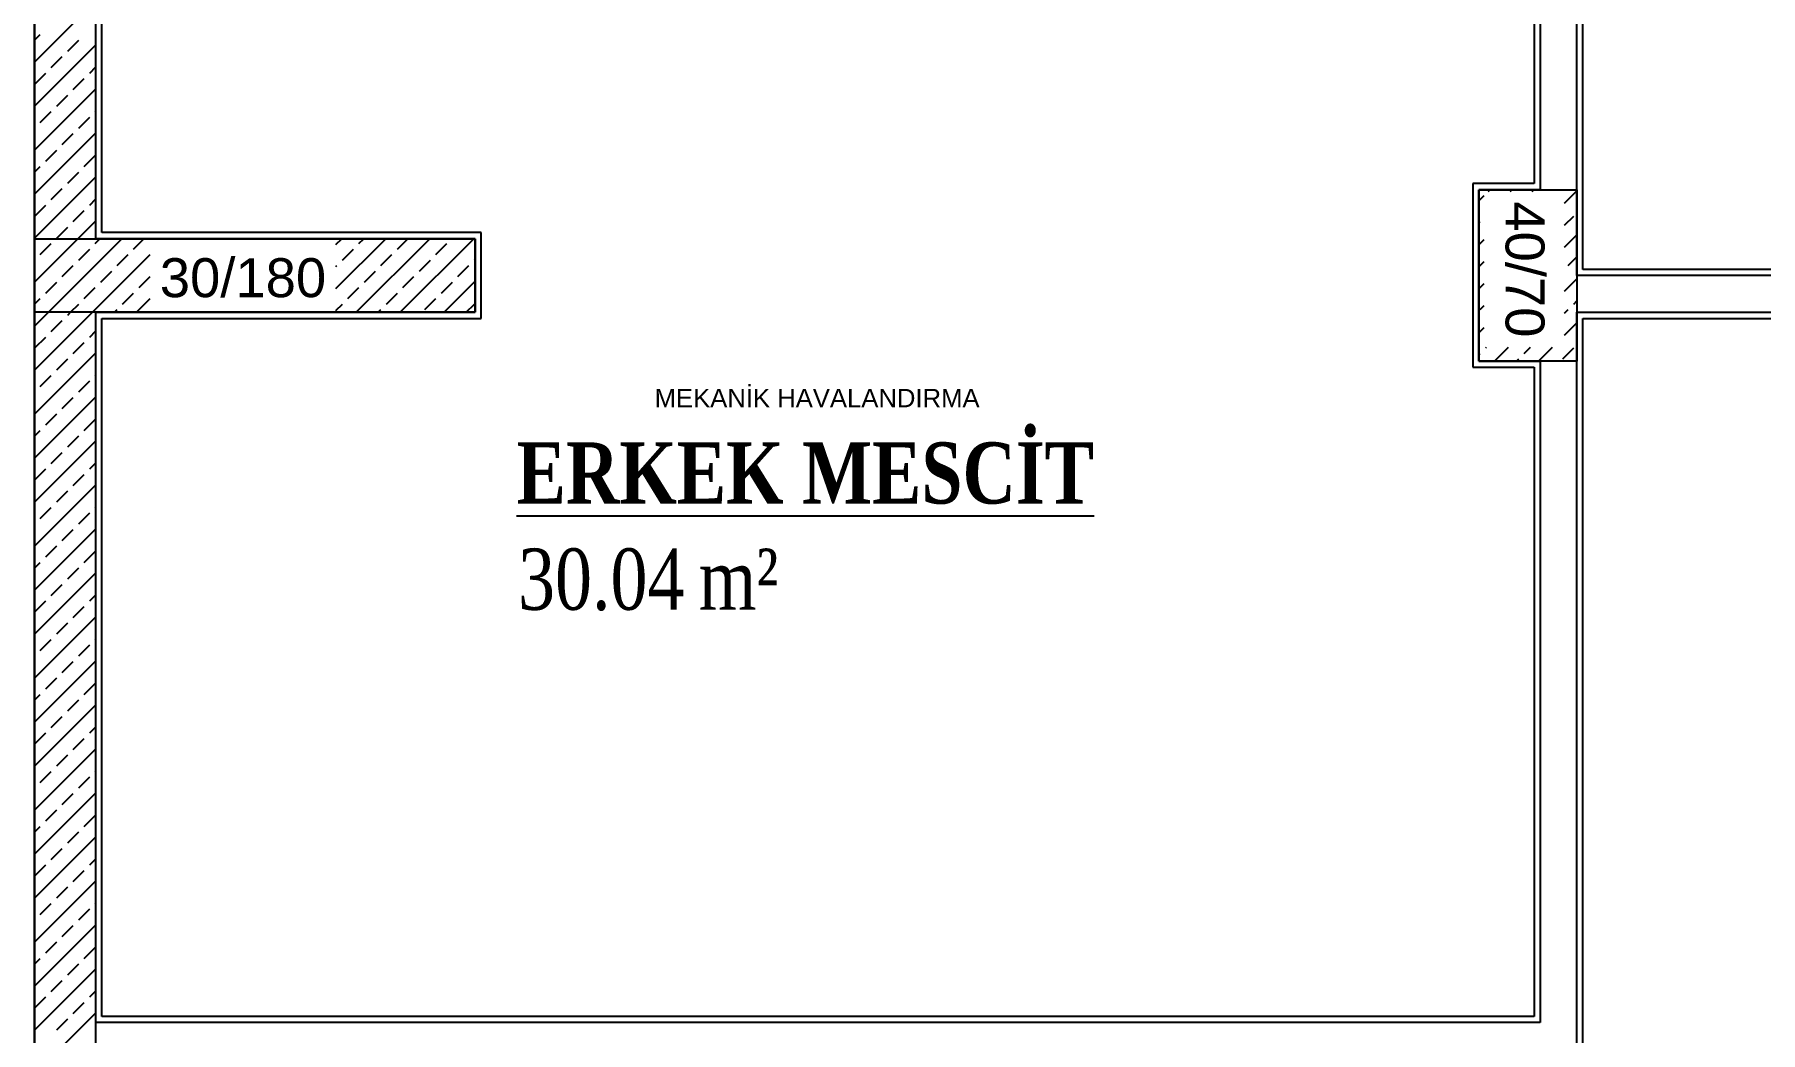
# Model space of a CAD drawing. Extents: x 357804 to 359242, y -615216 to -609926.
# Drawn here: x 357804 to 358509, y -613115 to -612708 of the extents above; entities that cross this region are included whole.
import ezdxf

# ---------------------------------------------------------------- set-up
doc = ezdxf.new("R2010")
doc.units = 0
doc.header["$MEASUREMENT"] = 0
doc.layers.add('MKDU0', color=50, linetype='CONTINUOUS')
doc.styles.add('BORA', font='times.ttf')
doc.styles.add('MtXpl_Times_New_Roma', font='timesbd.ttf')
doc.styles.get("Standard").update_dxf_attribs({"font": 'arial.ttf'})

msp = doc.modelspace()

# ---------------------------------------------------------------- linework, layer by layer
at = {"layer": 'MKDU0', "color": 8, "ltscale": 0.03}
for p, q in [((357804.37, -613401.35), (357804.37, -611886.35)), ((357804.37, -614601.35), (357804.37, -611886.35)), ((357804.37, -611886.35), (357804.37, -614601.35)), ((357804.37, -611886.35), (357804.37, -614601.35)), ((358434.37, -612806.35), (358434.37, -611911.35)), ((357804.37, -612821.35), (357804.37, -612301.35)), ((357829.37, -612791.35), (357829.37, -612591.35)), ((357831.87, -612788.85), (357831.87, -612593.85)), ((358419.37, -612591.35), (358419.37, -612771.35)), ((357804.37, -612719.29), (357829.37, -612694.29)), ((357829.37, -612791.35), (357829.37, -612701.35)), ((358416.87, -612701.36), (358416.87, -612768.85)), ((358436.87, -612803.85), (358436.87, -612701.33)), ((357804.37, -612710.31), (357806.69, -612707.99)), ((357804.37, -612737.25), (357829.37, -612712.25)), ((357817.92, -612714.72), (357822.41, -612710.23)), ((357811.18, -612721.46), (357815.67, -612716.97)), ((357826.9, -612723.7), (357829.37, -612721.23)), ((357804.45, -612728.19), (357808.94, -612723.7)), ((357820.16, -612730.44), (357824.65, -612725.95)), ((357804.37, -612755.21), (357829.37, -612730.21)), ((357813.43, -612737.17), (357817.92, -612732.68)), ((357806.69, -612743.91), (357811.18, -612739.42)), ((357822.41, -612746.15), (357826.9, -612741.66)), ((357829.14, -612739.42), (357829.37, -612739.19)), ((357804.37, -612746.23), (357804.45, -612746.15)), ((357804.37, -612773.17), (357829.37, -612748.17)), ((357815.67, -612752.89), (357820.16, -612748.4)), ((357808.94, -612759.62), (357813.43, -612755.13)), ((357824.65, -612761.87), (357829.14, -612757.38)), ((357804.37, -612764.19), (357806.69, -612761.87)), ((357817.92, -612768.6), (357822.41, -612764.11)), ((357804.37, -612791.13), (357829.37, -612766.13)), ((357811.18, -612775.34), (357815.67, -612770.85)), ((358416.87, -612768.85), (358391.87, -612768.85)), ((358391.87, -612768.85), (358391.87, -612843.85)), ((358394.37, -612841.35), (358394.37, -612771.35)), ((358394.37, -612771.35), (358434.37, -612771.35)), ((358419.37, -612771.35), (358394.37, -612771.35)), ((358394.37, -612771.35), (358394.37, -612841.35)), ((358398.16, -612772.07), (358398.89, -612771.35)), ((358407.14, -612772.07), (358407.87, -612771.35)), ((358416.12, -612772.07), (358416.85, -612771.35)), ((358429.34, -612776.82), (358434.37, -612771.79)), ((358434.37, -612771.35), (358434.37, -612841.35)), ((357804.45, -612782.08), (357808.94, -612777.59)), ((357826.9, -612777.59), (357829.37, -612775.12)), ((358394.37, -612775.87), (358396.56, -612773.68)), ((357820.16, -612784.32), (357824.65, -612779.83)), ((357822.11, -612791.35), (357829.37, -612784.1)), ((358394.37, -612784.85), (358394.9, -612784.32)), ((358429.34, -612785.8), (358433.06, -612782.08)), ((357804.37, -612809.1), (357822.11, -612791.35)), ((357804.37, -612821.35), (357804.37, -612791.35)), ((357804.37, -612791.35), (357984.37, -612791.35)), ((357810.07, -612821.35), (357840.07, -612791.35)), ((357813.43, -612791.06), (357817.92, -612786.57)), ((357829.14, -612793.3), (357831.09, -612791.35)), ((357984.37, -612791.35), (357829.37, -612791.35)), ((357984.37, -612791.35), (357829.37, -612791.35)), ((357986.87, -612788.85), (357831.87, -612788.85)), ((357844.86, -612795.55), (357849.05, -612791.35)), ((357927.48, -612793.75), (357929.87, -612791.35)), ((357927.48, -612811.71), (357947.83, -612791.35)), ((357935.79, -612821.35), (357965.79, -612791.35)), ((357936.9, -612793.3), (357938.85, -612791.35)), ((357952.62, -612795.55), (357956.81, -612791.35)), ((357953.75, -612821.35), (357983.75, -612791.35)), ((357984.37, -612821.35), (357984.37, -612791.35)), ((357984.37, -612791.35), (357984.37, -612821.35)), ((357984.37, -612821.35), (357984.37, -612791.35)), ((357986.87, -612823.85), (357986.87, -612788.85)), ((358394.37, -612793.83), (358396.56, -612791.64)), ((358429.34, -612794.78), (358434.37, -612789.75)), ((357804.37, -612800.12), (357804.45, -612800.04)), ((357806.69, -612797.79), (357811.18, -612793.3)), ((357822.41, -612800.04), (357826.9, -612795.55)), ((357828.03, -612821.35), (357851.55, -612797.83)), ((357838.12, -612802.28), (357842.61, -612797.79)), ((357930.17, -612800.04), (357934.66, -612795.55)), ((357945.88, -612802.28), (357950.38, -612797.79)), ((357961.6, -612804.53), (357966.09, -612800.04)), ((357968.34, -612797.79), (357972.83, -612793.3)), ((357984.05, -612800.04), (357984.37, -612799.72)), ((358430.82, -612802.28), (358434.37, -612798.73)), ((357815.67, -612806.77), (357820.16, -612802.28)), ((357831.39, -612809.02), (357835.88, -612804.53)), ((357847.1, -612811.26), (357851.55, -612806.82)), ((357927.48, -612802.73), (357927.92, -612802.28)), ((357939.15, -612809.02), (357943.64, -612804.53)), ((357954.87, -612811.26), (357959.36, -612806.77)), ((357977.32, -612806.77), (357981.81, -612802.28)), ((358394.37, -612802.81), (358396.56, -612800.62)), ((358584.37, -612806.35), (358434.37, -612806.35)), ((358581.87, -612803.85), (358436.87, -612803.85)), ((357808.94, -612813.51), (357813.43, -612809.02)), ((357824.65, -612815.75), (357829.14, -612811.26)), ((357840.37, -612818), (357844.86, -612813.51)), ((357932.41, -612815.75), (357936.9, -612811.26)), ((357948.13, -612818), (357952.62, -612813.51)), ((357970.58, -612813.51), (357975.07, -612809.02)), ((357971.71, -612821.35), (357984.37, -612808.7)), ((358394.37, -612811.79), (358396.56, -612809.6)), ((358429.34, -612812.74), (358434.37, -612807.71)), ((357804.37, -612818.08), (357806.69, -612815.75)), ((357819.05, -612821.35), (357822.41, -612818)), ((357837.01, -612821.35), (357838.12, -612820.24)), ((357845.99, -612821.35), (357851.55, -612815.8)), ((357927.48, -612820.69), (357930.17, -612818)), ((357944.77, -612821.35), (357945.88, -612820.24)), ((357963.85, -612820.24), (357968.34, -612815.75)), ((357980.69, -612821.35), (357984.05, -612818)), ((358394.9, -612820.24), (358396.56, -612818.58)), ((358429.34, -612821.72), (358430.82, -612820.24)), ((358433.06, -612818), (358434.37, -612816.69)), ((357804.37, -612827.06), (357810.07, -612821.35)), ((357804.37, -612845.02), (357828.03, -612821.35)), ((357804.37, -613361.35), (357804.37, -612821.35)), ((357984.37, -612821.35), (357804.37, -612821.35)), ((357811.18, -612829.22), (357815.67, -612824.73)), ((357817.92, -612822.49), (357819.05, -612821.35)), ((357829.37, -613361.35), (357829.37, -612821.35)), ((357829.37, -612821.35), (357984.37, -612821.35)), ((357829.37, -613111.35), (357829.37, -612821.35)), ((357829.37, -612821.35), (357984.37, -612821.35)), ((357831.87, -613108.85), (357831.87, -612823.85)), ((357831.87, -612823.85), (357986.87, -612823.85)), ((358394.37, -612829.75), (358396.56, -612827.56)), ((358429.34, -612830.7), (358434.37, -612825.67)), ((358434.37, -612961.35), (358434.37, -612821.35)), ((358434.37, -612821.35), (358584.37, -612821.35)), ((358436.87, -612958.85), (358436.87, -612823.85)), ((358436.87, -612823.85), (358581.87, -612823.85)), ((357804.45, -612835.96), (357808.94, -612831.47)), ((357820.16, -612838.2), (357824.65, -612833.71)), ((357826.9, -612831.47), (357829.37, -612829)), ((357804.37, -612862.98), (357829.37, -612837.98)), ((357813.43, -612844.94), (357817.92, -612840.45)), ((358394.37, -612838.73), (358394.9, -612838.2)), ((358434.37, -612841.35), (358394.37, -612841.35)), ((358394.37, -612841.35), (358419.37, -612841.35)), ((358397.14, -612835.96), (358397.46, -612835.64)), ((358400.73, -612841.35), (358406.44, -612835.64)), ((358409.71, -612841.35), (358410.61, -612840.45)), ((358412.86, -612838.2), (358415.42, -612835.64)), ((358418.69, -612841.35), (358424.4, -612835.64)), ((358419.37, -612841.35), (358419.37, -613111.35)), ((358428.57, -612840.45), (358433.06, -612835.96)), ((357806.69, -612851.67), (357811.18, -612847.18)), ((357822.41, -612853.92), (357826.9, -612849.43)), ((357829.14, -612847.18), (357829.37, -612846.96)), ((358391.87, -612843.85), (358416.87, -612843.85)), ((358416.87, -612843.85), (358416.87, -613108.85)), ((357804.37, -612854), (357804.45, -612853.92)), ((357804.37, -612880.94), (357829.37, -612855.94)), ((357815.67, -612860.65), (357820.16, -612856.16)), ((357808.94, -612867.39), (357813.43, -612862.9)), ((357804.37, -612871.96), (357806.69, -612869.63)), ((357824.65, -612869.63), (357829.14, -612865.14)), ((357804.37, -612898.9), (357829.37, -612873.9)), ((357817.92, -612876.37), (357822.41, -612871.88)), ((357811.18, -612883.1), (357815.67, -612878.61)), ((357826.9, -612885.35), (357829.37, -612882.88)), ((357804.45, -612889.84), (357808.94, -612885.35)), ((357820.16, -612892.08), (357824.65, -612887.59)), ((357804.37, -612916.86), (357829.37, -612891.86)), ((357813.43, -612898.82), (357817.92, -612894.33)), ((357806.69, -612905.55), (357811.18, -612901.06)), ((357822.41, -612907.8), (357826.9, -612903.31)), ((357829.14, -612901.06), (357829.37, -612900.84)), ((357804.37, -612907.88), (357804.45, -612907.8)), ((357804.37, -612934.82), (357829.37, -612909.82)), ((357815.67, -612914.53), (357820.16, -612910.04)), ((357808.94, -612921.27), (357813.43, -612916.78)), ((357824.65, -612923.51), (357829.14, -612919.02)), ((357804.37, -612925.84), (357806.69, -612923.51)), ((357817.92, -612930.25), (357822.41, -612925.76)), ((357804.37, -612952.78), (357829.37, -612927.78)), ((357811.18, -612936.98), (357815.67, -612932.49)), ((357804.45, -612943.72), (357808.94, -612939.23)), ((357826.9, -612939.23), (357829.37, -612936.76)), ((357804.37, -612970.74), (357829.37, -612945.74)), ((357820.16, -612945.96), (357824.65, -612941.47)), ((357806.69, -612959.44), (357811.18, -612954.95)), ((357813.43, -612952.7), (357817.92, -612948.21)), ((357829.14, -612954.95), (357829.37, -612954.72)), ((357804.37, -612961.76), (357804.45, -612961.68)), ((357822.41, -612961.68), (357826.9, -612957.19)), ((358434.37, -612976.35), (358434.37, -612961.35)), ((358436.87, -612978.85), (358436.87, -612958.85)), ((357804.37, -612988.7), (357829.37, -612963.7)), ((357815.67, -612968.42), (357820.16, -612963.93)), ((357808.94, -612975.15), (357813.43, -612970.66)), ((357824.65, -612977.4), (357829.14, -612972.91)), ((357804.37, -612979.72), (357806.69, -612977.4)), ((357804.37, -613006.66), (357829.37, -612981.66)), ((357817.92, -612984.13), (357822.41, -612979.64)), ((358434.37, -613371.35), (358434.37, -612976.35)), ((358436.87, -613231.35), (358436.87, -612978.85)), ((357811.18, -612990.87), (357815.67, -612986.38)), ((357804.45, -612997.6), (357808.94, -612993.11)), ((357820.16, -612999.85), (357824.65, -612995.36)), ((357826.9, -612993.11), (357829.37, -612990.64)), ((357804.37, -613024.62), (357829.37, -612999.62)), ((357813.43, -613006.58), (357817.92, -613002.09)), ((357806.69, -613013.32), (357811.18, -613008.83)), ((357822.41, -613015.56), (357826.9, -613011.07)), ((357829.14, -613008.83), (357829.37, -613008.6)), ((357804.37, -613015.64), (357804.45, -613015.56)), ((357804.37, -613042.58), (357829.37, -613017.58)), ((357815.67, -613022.3), (357820.16, -613017.81)), ((357808.94, -613029.03), (357813.43, -613024.54)), ((357804.37, -613033.6), (357806.69, -613031.28)), ((357824.65, -613031.28), (357829.14, -613026.79)), ((357804.37, -613060.54), (357829.37, -613035.54)), ((357817.92, -613038.01), (357822.41, -613033.52)), ((357811.18, -613044.75), (357815.67, -613040.26)), ((357826.9, -613046.99), (357829.37, -613044.52)), ((357804.37, -613078.5), (357829.37, -613053.5)), ((357804.45, -613051.48), (357808.94, -613046.99)), ((357820.16, -613053.73), (357824.65, -613049.24)), ((357813.43, -613060.46), (357817.92, -613055.97)), ((357806.69, -613067.2), (357811.18, -613062.71)), ((357822.41, -613069.44), (357826.9, -613064.95)), ((357829.14, -613062.71), (357829.37, -613062.48)), ((357804.37, -613069.52), (357804.45, -613069.44)), ((357804.37, -613096.46), (357829.37, -613071.46)), ((357815.67, -613076.18), (357820.16, -613071.69)), ((357808.94, -613082.91), (357813.43, -613078.42)), ((357824.65, -613085.16), (357829.14, -613080.67)), ((357804.37, -613087.48), (357806.69, -613085.16)), ((357817.92, -613091.89), (357822.41, -613087.4)), ((357804.37, -613114.42), (357829.37, -613089.42)), ((357811.18, -613098.63), (357815.67, -613094.14)), ((357804.45, -613105.36), (357808.94, -613100.87)), ((357820.16, -613107.61), (357824.65, -613103.12)), ((357826.9, -613100.87), (357829.37, -613098.4)), ((357804.37, -613132.38), (357829.37, -613107.38)), ((357813.43, -613114.34), (357817.92, -613109.85)), ((358416.87, -613108.85), (357831.87, -613108.85)), ((358419.37, -613111.35), (357829.37, -613111.35))]:
    msp.add_line(p, q, dxfattribs=at)

# ---------------------------------------------------------------- texts
msp.add_text('40/70', height=15.908, rotation=270, dxfattribs=at).set_placement((358405.24, -612776.05))
for s, height, p in [('30/180', 15.908, (357855.53, -612815.21)), ('MEKANİK HAVALANDIRMA', 7.5, (358057.66, -612860.15))]:
    msp.add_text(s, height=height, dxfattribs=at).set_placement(p)
at = {"layer": 'MKDU0', "color": 8, "ltscale": 0.03, "width": 0.8}
for s, style, p in [('%%UERKEK MESCİT', 'MtXpl_Times_New_Roma', (358001.29, -612899.47)), ('30.04', 'BORA', (358001.88, -612942.82)), ('m²', 'BORA', (358075.71, -612942.82))]:
    msp.add_text(s, height=25, rotation=360, dxfattribs=dict(at, style=style)).set_placement(p)

doc.saveas('drawing.dxf')
